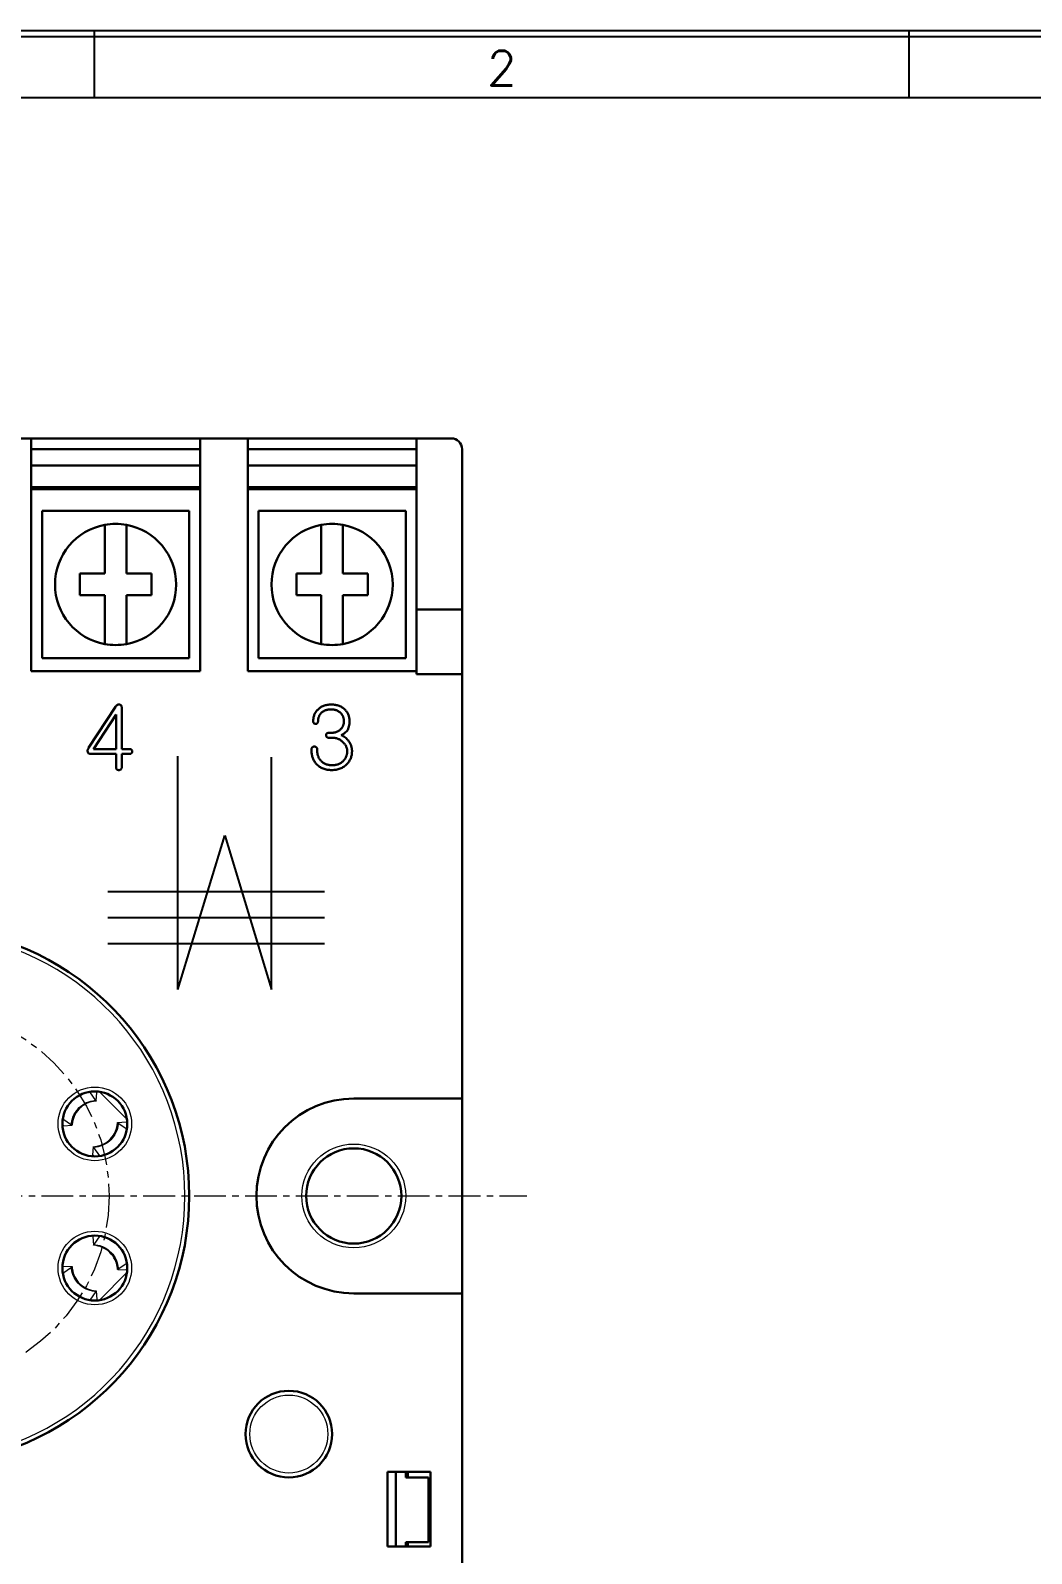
# Model space of a CAD drawing. Header units: millimetres. Extents: x 23 to 337, y 22 to 239.
# Drawn here: x 60.8 to 100.1, y 178.5 to 238.3 of the extents above; entities that cross this region are included whole.
import ezdxf
from ezdxf.enums import TextEntityAlignment as Align

# ---------------------------------------------------------------- set-up
doc = ezdxf.new("R2010")
doc.units = ezdxf.units.MM
doc.linetypes.add('CENTER', pattern=[2, 1.25, -0.25, 0.25, -0.25])
for name, color, linetype in [('20', 2, 'Continuous'), ('30', 3, 'Continuous'), ('4', 133, 'Continuous'), ('70', 7, 'Continuous'), ('ASHADE', 7, 'Continuous')]:
    doc.layers.add(name, color=color, linetype=linetype)
for name, color, linetype, lineweight in [('Z_OM_CENTER', 4, 'CENTER', 13), ('Z_OM_OUTLINE', 7, 'Continuous', 30), ('Z_OM_THIN_LINE', 2, 'Continuous', 13)]:
    doc.layers.add(name, color=color, linetype=linetype, lineweight=lineweight)
doc.styles.add('SIMPLEX', font='SIMPLEX')

msp = doc.modelspace()

# ---------------------------------------------------------------- linework, layer by layer
for p, q in [((72.303, 204.471), (63.797, 204.471)), ((72.303, 203.45), (63.797, 203.45)), ((72.303, 202.43), (63.797, 202.43))]:
    msp.add_line(p, q)
at = {"layer": '20', "color": 7}
msp.add_line((25.91, 235.678), (324.63, 235.678), dxfattribs=at)
at = {"layer": '30', "color": 7}
for p, q in [((63.27, 235.678), (63.27, 238.318)), ((95.27, 235.678), (95.27, 238.318))]:
    msp.add_line(p, q, dxfattribs=at)
at = {"layer": '4', "color": 0}
for p, q in [((66.54, 200.631), (68.386, 206.682)), ((68.386, 206.682), (70.227, 200.635))]:
    msp.add_line(p, q, dxfattribs=at)
at = {"layer": '70', "color": 7}
for points in [[(327.27, 22.318), (23.27, 22.318), (23.27, 238.318), (327.27, 238.318)], [(327.03, 22.558), (23.51, 22.558), (23.51, 238.078), (327.03, 238.078)]]:
    msp.add_lwpolyline(points, close=True, dxfattribs=at)
at = {"layer": 'ASHADE'}
for p, q in [((66.54, 200.631), (66.54, 209.801)), ((70.227, 200.635), (70.227, 209.767))]:
    msp.add_line(p, q, dxfattribs=at)
at = {"layer": 'Z_OM_CENTER'}
msp.add_line((35.181, 192.524), (80.257, 192.524), dxfattribs=at)
msp.add_circle((56.443, 192.524), 7.399, dxfattribs=at)
at = {"layer": 'Z_OM_OUTLINE'}
for p, q in [((57.804, 222.292), (60.781, 222.292)), ((60.781, 222.292), (60.781, 221.441)), ((67.415, 222.292), (60.781, 222.292)), ((67.415, 221.441), (67.415, 222.292)), ((67.415, 222.292), (69.286, 222.292)), ((69.286, 222.292), (69.286, 221.441)), ((75.92, 222.292), (69.286, 222.292)), ((75.92, 222.292), (77.281, 222.292)), ((75.92, 221.441), (75.92, 222.292)), ((67.415, 221.866), (60.781, 221.866)), ((60.781, 221.441), (60.781, 213.149)), ((67.415, 213.149), (67.415, 221.441)), ((75.92, 221.866), (69.286, 221.866)), ((69.286, 221.441), (69.286, 213.149)), ((75.92, 215.573), (75.92, 221.441)), ((77.706, 221.866), (77.706, 221.441)), ((77.706, 221.441), (77.706, 215.573)), ((67.415, 221.228), (60.781, 221.228)), ((75.92, 221.228), (69.286, 221.228)), ((60.781, 220.378), (67.415, 220.378)), ((60.781, 220.335), (67.415, 220.335)), ((60.781, 220.291), (67.415, 220.291)), ((69.286, 220.378), (75.92, 220.378)), ((69.286, 220.335), (75.92, 220.335)), ((69.286, 220.292), (75.92, 220.292)), ((61.205, 213.659), (61.205, 219.442)), ((66.988, 219.442), (61.205, 219.442)), ((66.988, 213.659), (66.988, 219.442)), ((69.71, 213.659), (69.71, 219.442)), ((75.493, 219.442), (69.71, 219.442)), ((75.493, 213.659), (75.493, 219.442)), ((63.671, 218.021), (63.671, 216.976)), ((64.522, 216.976), (64.522, 218.021)), ((72.176, 218.021), (72.176, 216.976)), ((73.027, 216.976), (73.027, 218.021)), ((62.693, 216.976), (62.693, 216.125)), ((63.671, 216.976), (62.693, 216.976)), ((65.5, 216.976), (64.522, 216.976)), ((65.5, 216.125), (65.5, 216.976)), ((71.198, 216.976), (71.198, 216.125)), ((72.176, 216.976), (71.198, 216.976)), ((74.005, 216.976), (73.027, 216.976)), ((74.005, 216.125), (74.005, 216.976)), ((62.693, 216.125), (63.671, 216.125)), ((63.671, 216.125), (63.671, 215.08)), ((64.522, 216.125), (65.5, 216.125)), ((64.522, 215.08), (64.522, 216.125)), ((71.198, 216.125), (72.176, 216.125)), ((72.176, 216.125), (72.176, 215.08)), ((73.027, 216.125), (74.005, 216.125)), ((73.027, 215.08), (73.027, 216.125)), ((77.706, 215.573), (75.92, 215.573)), ((75.92, 215.573), (75.92, 213.021)), ((77.706, 213.021), (77.706, 215.573)), ((66.988, 213.659), (61.205, 213.659)), ((75.493, 213.659), (69.71, 213.659)), ((60.781, 213.149), (67.415, 213.149)), ((69.286, 213.149), (75.92, 213.149)), ((75.92, 213.021), (77.706, 213.021)), ((77.706, 213.021), (77.706, 196.351)), ((64.086, 211.742), (63.037, 210.137)), ((63.222, 210.085), (64.113, 211.446)), ((64.113, 211.446), (64.113, 210.085)), ((64.335, 210.085), (64.335, 211.719)), ((72.557, 210.72), (72.463, 210.72)), ((64.113, 210.085), (63.222, 210.085)), ((64.659, 210.085), (64.335, 210.085)), ((71.795, 210.078), (71.795, 210.007)), ((72.017, 210.003), (72.017, 210.078)), ((72.463, 210.53), (72.581, 210.53)), ((63.106, 209.894), (64.113, 209.894)), ((64.113, 209.894), (64.113, 209.359)), ((64.335, 209.894), (64.649, 209.894)), ((64.335, 209.359), (64.335, 209.894)), ((77.281, 196.351), (73.453, 196.351)), ((77.706, 196.351), (77.281, 196.351)), ((77.706, 196.351), (77.706, 196.181)), ((77.706, 188.867), (77.706, 196.181)), ((73.453, 188.697), (77.281, 188.697)), ((77.281, 188.697), (77.706, 188.697)), ((77.706, 188.867), (77.706, 188.697)), ((77.706, 188.697), (77.706, 172.027)), ((76.473, 181.68), (74.772, 181.68)), ((74.772, 181.68), (74.772, 178.746)), ((75.112, 178.746), (75.112, 181.68)), ((75.495, 181.68), (75.495, 181.468)), ((75.495, 181.468), (76.388, 181.468)), ((75.58, 181.468), (75.58, 181.68)), ((76.388, 181.468), (76.388, 178.916)), ((76.473, 178.746), (76.473, 181.68)), ((74.772, 178.746), (76.473, 178.746)), ((75.495, 178.916), (75.495, 178.746)), ((76.388, 178.916), (75.495, 178.916)), ((75.58, 178.746), (75.58, 178.916))]:
    msp.add_line(p, q, dxfattribs=at)
for centre, radius in [((63.28, 195.356), 1.276), ((73.453, 192.524), 1.871), ((63.28, 189.692), 1.276), ((70.902, 183.169), 1.701)]:
    msp.add_circle(centre, radius, dxfattribs=at)
for centre, radius, start, end in [((77.281, 221.866), 0.425, 0, 90), ((64.096, 216.551), 2.381, 100.28656, 259.71344), ((64.096, 216.551), 2.381, 79.71344, 100.28656), ((64.096, 216.551), 2.381, 280.28656, 79.71344), ((72.601, 216.551), 2.381, 100.28656, 259.71344), ((72.601, 216.551), 2.381, 79.71344, 100.28656), ((72.601, 216.551), 2.381, 280.28656, 79.71344), ((64.096, 216.551), 2.381, 259.71344, 280.28656), ((72.601, 216.551), 2.381, 259.71344, 280.28656), ((56.443, 192.524), 10.546, 277.41367, 82.58633), ((73.453, 192.524), 3.827, 90, 270)]:
    msp.add_arc(centre, radius, start, end, dxfattribs=at)
for points, knots in [([(63.671, 218.894), (63.671, 218.894), (63.671, 218.892), (63.671, 218.858), (63.671, 218.728), (63.671, 218.513), (63.671, 218.266), (63.671, 218.096), (63.671, 218.021)], [0, 0, 0, 0, 0.0255, 0.200841, 0.411603, 0.62228, 0.835316, 1, 1, 1, 1]), ([(64.522, 218.021), (64.522, 218.097), (64.522, 218.276), (64.522, 218.534), (64.522, 218.739), (64.522, 218.869), (64.522, 218.885), (64.522, 218.894)], [0, 0, 0, 0, 0.168651, 0.396242, 0.614757, 0.799387, 1, 1, 1, 1]), ([(72.176, 218.894), (72.176, 218.894), (72.176, 218.892), (72.176, 218.858), (72.176, 218.728), (72.176, 218.513), (72.176, 218.266), (72.176, 218.096), (72.176, 218.021)], [0, 0, 0, 0, 0.0255, 0.200841, 0.411603, 0.62228, 0.835316, 1, 1, 1, 1]), ([(73.027, 218.021), (73.027, 218.097), (73.027, 218.276), (73.027, 218.534), (73.027, 218.739), (73.027, 218.869), (73.027, 218.885), (73.027, 218.894)], [0, 0, 0, 0, 0.168651, 0.396242, 0.614757, 0.799387, 1, 1, 1, 1]), ([(63.671, 215.08), (63.671, 215.049), (63.671, 214.913), (63.671, 214.681), (63.671, 214.433), (63.671, 214.267), (63.671, 214.211), (63.671, 214.208), (63.671, 214.208)], [0, 0, 0, 0, 0.069792, 0.302406, 0.524274, 0.739225, 0.950123, 1, 1, 1, 1]), ([(64.522, 214.208), (64.522, 214.21), (64.522, 214.216), (64.522, 214.294), (64.522, 214.47), (64.522, 214.714), (64.522, 214.93), (64.522, 215.053), (64.522, 215.08)], [0, 0, 0, 0, 0.097073, 0.305417, 0.514403, 0.725608, 0.940944, 1, 1, 1, 1]), ([(72.176, 215.08), (72.176, 215.049), (72.176, 214.913), (72.176, 214.681), (72.176, 214.433), (72.176, 214.267), (72.176, 214.211), (72.176, 214.208), (72.176, 214.208)], [0, 0, 0, 0, 0.069792, 0.302406, 0.524274, 0.739225, 0.950123, 1, 1, 1, 1]), ([(73.027, 214.208), (73.027, 214.21), (73.027, 214.216), (73.027, 214.294), (73.027, 214.47), (73.027, 214.714), (73.027, 214.93), (73.027, 215.053), (73.027, 215.08)], [0, 0, 0, 0, 0.097073, 0.305417, 0.514403, 0.725608, 0.940944, 1, 1, 1, 1]), ([(64.241, 211.833), (64.225, 211.833), (64.195, 211.832), (64.153, 211.814), (64.115, 211.784), (64.096, 211.757), (64.086, 211.742)], [0, 0, 0, 0, 0.241099, 0.47415, 0.722044, 1, 1, 1, 1]), ([(64.335, 211.719), (64.335, 211.728), (64.334, 211.743), (64.33, 211.766), (64.323, 211.785), (64.312, 211.802), (64.299, 211.815), (64.282, 211.824), (64.262, 211.831), (64.248, 211.832), (64.241, 211.833)], [0, 0, 0, 0, 0.152088, 0.285787, 0.410181, 0.524126, 0.631503, 0.744863, 0.864425, 1, 1, 1, 1]), ([(72.036, 211.631), (72.021, 211.616), (71.993, 211.585), (71.957, 211.535), (71.926, 211.483), (71.901, 211.427), (71.882, 211.369), (71.868, 211.308), (71.86, 211.245), (71.859, 211.202), (71.858, 211.18)], [0, 0, 0, 0, 0.12651, 0.249441, 0.37109, 0.492542, 0.615578, 0.739481, 0.867181, 1, 1, 1, 1]), ([(72.57, 211.833), (72.543, 211.833), (72.489, 211.832), (72.411, 211.822), (72.337, 211.807), (72.268, 211.784), (72.203, 211.756), (72.142, 211.721), (72.086, 211.679), (72.052, 211.647), (72.036, 211.631)], [0, 0, 0, 0, 0.1395948, 0.2733021, 0.4013231, 0.5248486, 0.6448607, 0.7630482, 0.8809087, 1, 1, 1, 1]), ([(72.049, 211.179), (72.049, 211.194), (72.05, 211.225), (72.056, 211.27), (72.066, 211.313), (72.079, 211.355), (72.096, 211.394), (72.118, 211.432), (72.143, 211.468), (72.163, 211.49), (72.173, 211.501)], [0, 0, 0, 0, 0.132029, 0.260834, 0.384427, 0.506908, 0.629446, 0.750764, 0.87458, 1, 1, 1, 1]), ([(72.173, 211.501), (72.185, 211.512), (72.209, 211.535), (72.249, 211.564), (72.293, 211.588), (72.339, 211.608), (72.389, 211.624), (72.443, 211.634), (72.499, 211.642), (72.538, 211.642), (72.558, 211.643)], [0, 0, 0, 0, 0.117662, 0.235089, 0.352781, 0.472108, 0.595511, 0.724269, 0.858479, 1, 1, 1, 1]), ([(72.558, 211.643), (72.577, 211.642), (72.615, 211.642), (72.67, 211.634), (72.722, 211.624), (72.771, 211.608), (72.817, 211.588), (72.86, 211.563), (72.9, 211.534), (72.924, 211.511), (72.936, 211.5)], [0, 0, 0, 0, 0.13886, 0.272708, 0.399883, 0.523218, 0.643236, 0.761652, 0.880574, 1, 1, 1, 1]), ([(73.109, 211.629), (73.092, 211.645), (73.058, 211.678), (73.001, 211.72), (72.939, 211.754), (72.874, 211.784), (72.804, 211.806), (72.73, 211.822), (72.651, 211.832), (72.598, 211.833), (72.57, 211.833)], [0, 0, 0, 0, 0.119403, 0.238248, 0.357024, 0.477262, 0.600679, 0.727761, 0.860591, 1, 1, 1, 1]), ([(72.936, 211.5), (72.946, 211.489), (72.967, 211.467), (72.993, 211.43), (73.016, 211.393), (73.034, 211.353), (73.049, 211.311), (73.059, 211.267), (73.065, 211.222), (73.066, 211.191), (73.066, 211.175)], [0, 0, 0, 0, 0.128149, 0.251658, 0.373673, 0.495439, 0.618203, 0.741842, 0.868644, 1, 1, 1, 1]), ([(73.289, 211.175), (73.288, 211.196), (73.287, 211.24), (73.279, 211.303), (73.265, 211.364), (73.245, 211.422), (73.219, 211.478), (73.188, 211.531), (73.151, 211.582), (73.123, 211.613), (73.109, 211.629)], [0, 0, 0, 0, 0.1308353, 0.2577064, 0.3816458, 0.5040771, 0.6259304, 0.7475219, 0.872297, 1, 1, 1, 1]), ([(71.858, 211.18), (71.859, 211.172), (71.86, 211.156), (71.864, 211.134), (71.874, 211.114), (71.883, 211.102), (71.887, 211.097)], [0, 0, 0, 0, 0.26685, 0.516834, 0.757178, 1, 1, 1, 1]), ([(71.887, 211.097), (71.891, 211.093), (71.9, 211.084), (71.916, 211.076), (71.934, 211.071), (71.947, 211.07), (71.954, 211.07)], [0, 0, 0, 0, 0.239301, 0.483776, 0.729367, 1, 1, 1, 1]), ([(71.954, 211.07), (71.96, 211.07), (71.972, 211.071), (71.989, 211.076), (72.004, 211.085), (72.013, 211.093), (72.017, 211.097)], [0, 0, 0, 0, 0.260635, 0.502737, 0.750972, 1, 1, 1, 1]), ([(72.017, 211.097), (72.022, 211.102), (72.032, 211.113), (72.042, 211.133), (72.048, 211.155), (72.049, 211.171), (72.049, 211.179)], [0, 0, 0, 0, 0.24705, 0.48863, 0.740008, 1, 1, 1, 1]), ([(72.463, 210.72), (72.455, 210.72), (72.442, 210.72), (72.422, 210.715), (72.406, 210.708), (72.391, 210.698), (72.382, 210.684), (72.374, 210.667), (72.37, 210.648), (72.369, 210.634), (72.369, 210.627)], [0, 0, 0, 0, 0.14406, 0.274802, 0.390244, 0.5, 0.609756, 0.725198, 0.85594, 1, 1, 1, 1]), ([(72.936, 210.86), (72.924, 210.848), (72.901, 210.826), (72.86, 210.798), (72.818, 210.773), (72.772, 210.754), (72.723, 210.739), (72.67, 210.729), (72.615, 210.721), (72.576, 210.721), (72.557, 210.72)], [0, 0, 0, 0, 0.117853, 0.233817, 0.351311, 0.470975, 0.595208, 0.72344, 0.858609, 1, 1, 1, 1]), ([(73.066, 211.175), (73.066, 211.16), (73.065, 211.13), (73.059, 211.086), (73.049, 211.043), (73.034, 211.003), (73.016, 210.964), (72.993, 210.928), (72.967, 210.892), (72.946, 210.87), (72.936, 210.86)], [0, 0, 0, 0, 0.130358, 0.256084, 0.380028, 0.501819, 0.622751, 0.745354, 0.870777, 1, 1, 1, 1]), ([(72.959, 210.633), (72.978, 210.641), (73.017, 210.66), (73.074, 210.698), (73.134, 210.745), (73.173, 210.781), (73.194, 210.8)], [0, 0, 0, 0, 0.211874, 0.448979, 0.71063, 1, 1, 1, 1]), ([(73.194, 210.8), (73.208, 210.827), (73.238, 210.883), (73.267, 210.974), (73.286, 211.072), (73.288, 211.14), (73.289, 211.175)], [0, 0, 0, 0, 0.238634, 0.482102, 0.734032, 1, 1, 1, 1]), ([(63.037, 210.137), (63.029, 210.123), (63.013, 210.097), (63, 210.055), (62.994, 210.014), (62.998, 209.988), (63, 209.975)], [0, 0, 0, 0, 0.279117, 0.530721, 0.768583, 1, 1, 1, 1]), ([(64.725, 210.057), (64.721, 210.061), (64.712, 210.07), (64.695, 210.078), (64.678, 210.084), (64.665, 210.084), (64.659, 210.085)], [0, 0, 0, 0, 0.252639, 0.49652, 0.743446, 1, 1, 1, 1]), ([(64.748, 209.991), (64.747, 210.003), (64.746, 210.027), (64.732, 210.047), (64.725, 210.057)], [0, 0, 0, 0, 0.509299, 1, 1, 1, 1]), ([(71.827, 210.156), (71.822, 210.151), (71.812, 210.142), (71.802, 210.123), (71.796, 210.101), (71.795, 210.086), (71.795, 210.078)], [0, 0, 0, 0, 0.233923, 0.476439, 0.725435, 1, 1, 1, 1]), ([(71.906, 210.18), (71.891, 210.179), (71.863, 210.178), (71.838, 210.163), (71.827, 210.156)], [0, 0, 0, 0, 0.52176, 1, 1, 1, 1]), ([(71.981, 210.156), (71.97, 210.163), (71.947, 210.177), (71.92, 210.179), (71.906, 210.18)], [0, 0, 0, 0, 0.4929445, 1, 1, 1, 1]), ([(72.017, 210.078), (72.017, 210.086), (72.016, 210.101), (72.009, 210.123), (71.998, 210.142), (71.987, 210.151), (71.981, 210.156)], [0, 0, 0, 0, 0.2697114, 0.5154257, 0.7589053, 1, 1, 1, 1]), ([(72.369, 210.627), (72.369, 210.619), (72.37, 210.605), (72.374, 210.585), (72.381, 210.568), (72.392, 210.553), (72.405, 210.542), (72.422, 210.535), (72.442, 210.53), (72.455, 210.53), (72.463, 210.53)], [0, 0, 0, 0, 0.148138, 0.27676, 0.396182, 0.504159, 0.616082, 0.729653, 0.858275, 1, 1, 1, 1]), ([(72.581, 210.53), (72.603, 210.529), (72.646, 210.528), (72.709, 210.521), (72.768, 210.508), (72.824, 210.49), (72.877, 210.467), (72.926, 210.439), (72.972, 210.406), (72.999, 210.38), (73.013, 210.367)], [0, 0, 0, 0, 0.139275, 0.2720576, 0.3995217, 0.5226288, 0.6435459, 0.7616594, 0.8807562, 1, 1, 1, 1]), ([(73.229, 210.428), (73.209, 210.451), (73.17, 210.495), (73.103, 210.55), (73.034, 210.598), (72.984, 210.621), (72.959, 210.633)], [0, 0, 0, 0, 0.263647, 0.515656, 0.759119, 1, 1, 1, 1]), ([(73.013, 210.367), (73.027, 210.354), (73.055, 210.329), (73.092, 210.288), (73.124, 210.245), (73.149, 210.198), (73.169, 210.15), (73.183, 210.099), (73.192, 210.046), (73.193, 210.009), (73.194, 209.991)], [0, 0, 0, 0, 0.132687, 0.259726, 0.384204, 0.505189, 0.625868, 0.747523, 0.870998, 1, 1, 1, 1]), ([(73.384, 209.994), (73.384, 210.014), (73.383, 210.054), (73.375, 210.113), (73.363, 210.171), (73.347, 210.226), (73.324, 210.28), (73.298, 210.332), (73.266, 210.381), (73.241, 210.413), (73.229, 210.428)], [0, 0, 0, 0, 0.129747, 0.255118, 0.378937, 0.502303, 0.624242, 0.747751, 0.872887, 1, 1, 1, 1]), ([(63, 209.975), (63.003, 209.963), (63.011, 209.939), (63.035, 209.912), (63.068, 209.896), (63.093, 209.894), (63.106, 209.894)], [0, 0, 0, 0, 0.259641, 0.493287, 0.729103, 1, 1, 1, 1]), ([(64.649, 209.894), (64.656, 209.894), (64.671, 209.895), (64.691, 209.901), (64.709, 209.91), (64.718, 209.92), (64.722, 209.925)], [0, 0, 0, 0, 0.2674379, 0.5202258, 0.7559888, 1, 1, 1, 1]), ([(64.722, 209.925), (64.73, 209.935), (64.745, 209.954), (64.747, 209.978), (64.748, 209.991)], [0, 0, 0, 0, 0.502635, 1, 1, 1, 1]), ([(71.795, 210.007), (71.795, 209.982), (71.796, 209.933), (71.806, 209.861), (71.821, 209.793), (71.843, 209.726), (71.87, 209.663), (71.905, 209.603), (71.945, 209.546), (71.977, 209.511), (71.992, 209.493)], [0, 0, 0, 0, 0.1321699, 0.2591777, 0.3837047, 0.5059322, 0.6281343, 0.7500061, 0.8738496, 1, 1, 1, 1]), ([(71.992, 209.493), (72.011, 209.474), (72.048, 209.437), (72.111, 209.389), (72.178, 209.348), (72.251, 209.315), (72.329, 209.29), (72.411, 209.271), (72.499, 209.259), (72.559, 209.258), (72.589, 209.258)], [0, 0, 0, 0, 0.120132, 0.238595, 0.356927, 0.476984, 0.600344, 0.727441, 0.860851, 1, 1, 1, 1]), ([(72.161, 209.625), (72.15, 209.639), (72.127, 209.665), (72.098, 209.707), (72.073, 209.752), (72.052, 209.798), (72.037, 209.847), (72.025, 209.897), (72.019, 209.949), (72.018, 209.985), (72.017, 210.003)], [0, 0, 0, 0, 0.126918, 0.25109, 0.373597, 0.495568, 0.617775, 0.742085, 0.869055, 1, 1, 1, 1]), ([(72.604, 209.449), (72.581, 209.449), (72.537, 209.451), (72.472, 209.458), (72.411, 209.472), (72.354, 209.492), (72.3, 209.517), (72.25, 209.547), (72.203, 209.583), (72.175, 209.611), (72.161, 209.625)], [0, 0, 0, 0, 0.137729, 0.270247, 0.396887, 0.519745, 0.640154, 0.758665, 0.879078, 1, 1, 1, 1]), ([(72.589, 209.258), (72.619, 209.258), (72.678, 209.26), (72.764, 209.271), (72.845, 209.288), (72.921, 209.314), (72.993, 209.347), (73.06, 209.387), (73.124, 209.433), (73.161, 209.47), (73.18, 209.489)], [0, 0, 0, 0, 0.137998, 0.269348, 0.396522, 0.519391, 0.640071, 0.758969, 0.878732, 1, 1, 1, 1]), ([(73.046, 209.622), (73.032, 209.608), (73.005, 209.58), (72.957, 209.545), (72.907, 209.515), (72.853, 209.491), (72.796, 209.472), (72.735, 209.459), (72.671, 209.45), (72.626, 209.449), (72.604, 209.449)], [0, 0, 0, 0, 0.120819, 0.239984, 0.358557, 0.47914, 0.602286, 0.729332, 0.861627, 1, 1, 1, 1]), ([(73.194, 209.991), (73.193, 209.973), (73.192, 209.938), (73.185, 209.887), (73.173, 209.837), (73.158, 209.79), (73.137, 209.745), (73.111, 209.701), (73.081, 209.66), (73.058, 209.634), (73.046, 209.622)], [0, 0, 0, 0, 0.13047, 0.257079, 0.379687, 0.501786, 0.623862, 0.746694, 0.871438, 1, 1, 1, 1]), ([(73.18, 209.489), (73.196, 209.507), (73.229, 209.541), (73.27, 209.599), (73.305, 209.658), (73.334, 209.72), (73.357, 209.785), (73.372, 209.852), (73.383, 209.922), (73.384, 209.97), (73.384, 209.994)], [0, 0, 0, 0, 0.12967, 0.254989, 0.378137, 0.499794, 0.62205, 0.745348, 0.871029, 1, 1, 1, 1]), ([(64.113, 209.359), (64.113, 209.351), (64.113, 209.336), (64.12, 209.316), (64.13, 209.298), (64.14, 209.289), (64.145, 209.284)], [0, 0, 0, 0, 0.273115, 0.520131, 0.76156, 1, 1, 1, 1]), ([(64.145, 209.284), (64.15, 209.28), (64.161, 209.272), (64.181, 209.264), (64.202, 209.259), (64.216, 209.258), (64.224, 209.258)], [0, 0, 0, 0, 0.240119, 0.483633, 0.736184, 1, 1, 1, 1]), ([(64.224, 209.258), (64.238, 209.259), (64.265, 209.261), (64.288, 209.276), (64.299, 209.284)], [0, 0, 0, 0, 0.501664, 1, 1, 1, 1]), ([(64.299, 209.284), (64.305, 209.289), (64.315, 209.299), (64.327, 209.317), (64.333, 209.337), (64.335, 209.352), (64.335, 209.359)], [0, 0, 0, 0, 0.259358, 0.503158, 0.747998, 1, 1, 1, 1])]:
    msp.add_open_spline(points, degree=3, knots=knots, dxfattribs=at)
at = {"layer": 'Z_OM_THIN_LINE'}
for p, q in [((63.315, 196.277), (63.082, 196.616)), ((63.319, 196.631), (63.355, 196.59)), ((63.324, 196.631), (63.355, 196.59)), ((63.335, 196.256), (63.355, 196.59)), ((63.46, 196.619), (64.543, 195.536)), ((63.315, 196.277), (63.335, 196.256)), ((63.335, 196.256), (63.334, 196.25)), ((62.004, 195.317), (62.046, 195.28)), ((62.046, 195.28), (62.005, 195.311)), ((62.019, 195.553), (62.358, 195.321)), ((62.046, 195.28), (62.379, 195.301)), ((62.379, 195.301), (62.358, 195.321)), ((62.385, 195.301), (62.379, 195.301)), ((64.172, 195.41), (64.514, 195.431)), ((64.174, 195.41), (64.18, 195.411)), ((64.18, 195.411), (64.201, 195.391)), ((64.201, 195.391), (64.54, 195.158)), ((64.555, 195.395), (64.514, 195.431)), ((64.555, 195.4), (64.514, 195.431)), ((63.204, 194.122), (63.225, 194.463)), ((63.241, 194.081), (63.204, 194.122)), ((63.204, 194.122), (63.235, 194.081)), ((63.225, 194.455), (63.225, 194.461)), ((63.245, 194.434), (63.225, 194.455)), ((63.477, 194.095), (63.245, 194.434)), ((63.241, 190.968), (63.204, 190.926)), ((63.204, 190.926), (63.235, 190.967)), ((63.204, 190.926), (63.225, 190.593)), ((63.477, 190.953), (63.245, 190.614)), ((63.225, 190.593), (63.245, 190.614)), ((63.225, 190.587), (63.225, 190.593)), ((62.004, 189.731), (62.046, 189.768)), ((62.046, 189.768), (62.005, 189.737)), ((62.019, 189.495), (62.358, 189.727)), ((62.046, 189.768), (62.387, 189.747)), ((62.358, 189.727), (62.379, 189.748)), ((62.379, 189.748), (62.385, 189.747)), ((64.201, 189.657), (64.54, 189.89)), ((64.543, 189.512), (63.46, 188.43)), ((64.18, 189.637), (64.174, 189.638)), ((64.201, 189.657), (64.18, 189.637)), ((64.18, 189.637), (64.514, 189.617)), ((64.555, 189.653), (64.514, 189.617)), ((64.555, 189.648), (64.514, 189.617)), ((63.315, 188.771), (63.082, 188.432)), ((63.335, 188.792), (63.315, 188.771)), ((63.334, 188.8), (63.355, 188.458)), ((63.334, 188.798), (63.335, 188.792)), ((63.319, 188.417), (63.355, 188.458)), ((63.324, 188.417), (63.355, 188.458))]:
    msp.add_line(p, q, dxfattribs=at)
for centre, radius in [((63.28, 195.356), 1.446), ((73.453, 192.524), 2.041), ((63.28, 189.692), 1.446), ((70.902, 183.169), 1.531)]:
    msp.add_circle(centre, radius, dxfattribs=at)
msp.add_arc((56.443, 192.524), 10.376, 277.53591, 82.46409, dxfattribs=at)
for points, knots in [([(62.358, 195.321), (62.358, 195.321), (62.364, 195.424), (62.41, 195.648), (62.59, 195.946), (62.87, 196.171), (63.128, 196.259), (63.278, 196.275), (63.315, 196.277), (63.315, 196.277)], [0, 0, 0, 0, 0.000035, 0.209521, 0.458308, 0.692394, 0.926109, 0.999966, 1, 1, 1, 1]), ([(63.334, 196.25), (63.297, 196.247), (63.165, 196.235), (62.923, 196.156), (62.648, 195.957), (62.452, 195.662), (62.394, 195.427), (62.386, 195.31), (62.385, 195.301)], [0, 0, 0, 0, 0.0781862, 0.2722279, 0.5140442, 0.7558852, 0.9817385, 1, 1, 1, 1]), ([(63.225, 194.461), (63.263, 194.465), (63.394, 194.477), (63.636, 194.556), (63.911, 194.754), (64.107, 195.049), (64.165, 195.284), (64.174, 195.402), (64.174, 195.41)], [0, 0, 0, 0, 0.078186, 0.272228, 0.514044, 0.755885, 0.981738, 1, 1, 1, 1]), ([(64.201, 195.391), (64.201, 195.391), (64.2, 195.375), (64.19, 195.245), (64.124, 195.003), (63.975, 194.792), (63.792, 194.62), (63.578, 194.489), (63.354, 194.44), (63.245, 194.434), (63.245, 194.434)], [0, 0, 0, 0, 0.000035, 0.031778, 0.265569, 0.499916, 0.544371, 0.776643, 0.999966, 1, 1, 1, 1]), ([(64.174, 189.638), (64.171, 189.675), (64.159, 189.807), (64.08, 190.049), (63.881, 190.324), (63.586, 190.52), (63.351, 190.578), (63.234, 190.586), (63.225, 190.587)], [0, 0, 0, 0, 0.078186, 0.272228, 0.514044, 0.755885, 0.981738, 1, 1, 1, 1]), ([(63.245, 190.614), (63.245, 190.614), (63.347, 190.608), (63.572, 190.562), (63.87, 190.382), (64.095, 190.102), (64.183, 189.844), (64.199, 189.694), (64.201, 189.658), (64.201, 189.657)], [0, 0, 0, 0, 0.000034, 0.209521, 0.458308, 0.692394, 0.926109, 0.999965, 1, 1, 1, 1]), ([(63.315, 188.771), (63.315, 188.771), (63.299, 188.772), (63.169, 188.782), (62.927, 188.848), (62.716, 188.997), (62.544, 189.18), (62.413, 189.394), (62.364, 189.618), (62.358, 189.727), (62.358, 189.727)], [0, 0, 0, 0, 0.000034, 0.031778, 0.265569, 0.499916, 0.544371, 0.776643, 0.999965, 1, 1, 1, 1]), ([(62.385, 189.747), (62.389, 189.709), (62.401, 189.578), (62.48, 189.336), (62.678, 189.061), (62.973, 188.865), (63.208, 188.807), (63.326, 188.799), (63.334, 188.798)], [0, 0, 0, 0, 0.078186, 0.272228, 0.514044, 0.755885, 0.981738, 1, 1, 1, 1])]:
    msp.add_open_spline(points, degree=3, knots=knots, dxfattribs=at)

# ---------------------------------------------------------------- texts
at = {"layer": '30', "color": 7, "style": 'SIMPLEX'}
msp.add_text('2', height=1.36, dxfattribs=at).set_placement((79.27, 236.841), align=Align.MIDDLE)

doc.saveas('drawing.dxf')
